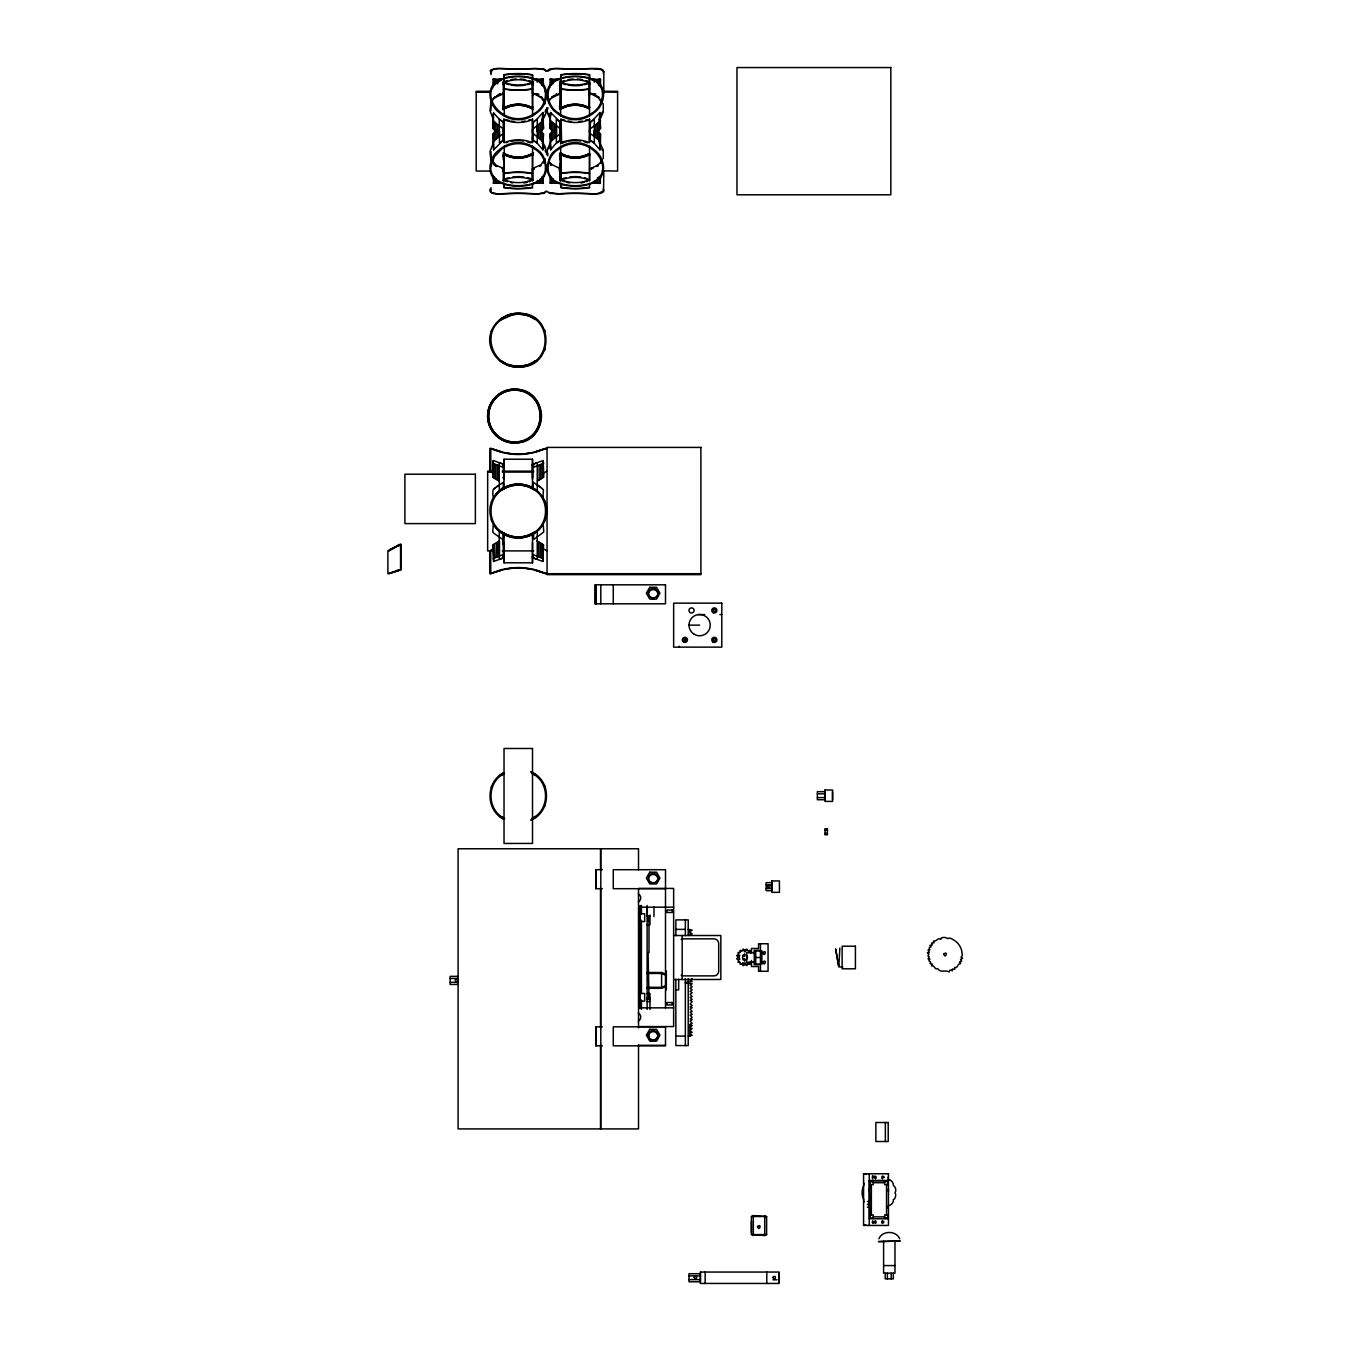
<?xml version="1.0" encoding="UTF-8"?>
<svg xmlns="http://www.w3.org/2000/svg" width="1351" height="1351" viewBox="0 0 1351 1351"><rect width="100%" height="100%" fill="white"/><g stroke="black" fill="none" stroke-linecap="round" stroke-linejoin="round"><path stroke-width="1.5" d="M503.281 154.065L503.281 159.857M503.062 133.31L504.007 132.668L504.007 119.597M504.007 81.854L503.281 108.283L503.281 82.293L503.281 85.062M504.007 136.637L504.007 139.778L500.697 142.024M502.758 130.135L503.991 131.03L504.007 122.586C491.916 115.375 493.149 103.588 493.014 128.429L496.053 131.874L496.053 123.397L493.014 120.29M504.007 74.71L504.007 108.975L504.007 74.71A29.806 9.221 0 0 1 532.48 74.71L532.581 115.916L530.875 116.726A27.695 27.121 0 0 1 505.646 116.743L503.991 115.865A28.523 27.51 0 0 1 499.448 112.707C488.488 105.327 485.296 85.755 499.448 79.945A28.523 15.688 0 0 1 503.991 78.138L505.646 77.666A27.695 13.696 0 0 1 530.875 77.666L532.514 78.138A28.523 15.688 0 0 1 537.056 79.945C551.225 85.755 548.033 105.327 537.056 112.707A28.523 27.51 0 0 1 532.514 115.865M504.007 484.908L504.007 488.809L504.007 459.222L532.497 459.222L532.581 477.882M504.007 479.385L504.007 459.222M493.081 558.723L499.498 556.004L499.498 540.873L493.081 544.808L493.655 561.459L504.007 557.743L504.007 549.519M532.497 180.494L532.497 168.588L541.075 164.721L545.213 158.607M532.497 119.597L532.497 142.75A29.806 24.115 0 0 0 504.024 142.767L503.991 131.3M532.497 96.225L532.868 93.759M504.007 187.637L504.007 183.348L504.007 187.637A29.806 9.221 0 0 0 532.48 187.637L532.497 183.516M532.514 179.396L532.497 153.389M504.007 542.663L504.007 562.81L532.497 562.81L532.497 542.663M532.497 537.141L532.497 533.223L530.875 535.165A27.695 25.23 0 0 1 505.646 535.182C488.184 528.258 484.097 502.319 499.313 490.937L499.262 462.802L504.007 464.288L504.007 465.791M532.497 479.385L532.497 464.288L537.259 462.802L537.259 490.953L533.223 488.201M533.223 488.116L533.24 482.273L542.291 488.707M543.423 175.529L543.119 183.398L542.866 177.184M537.208 143.189L542.866 149.809L543.423 133.918L540.4 130.456M560.243 173.975C557.929 168.875 561.087 167.642 560.091 169.669M560.243 122.08L560.243 128.767L550.06 120.29L550.617 112.505L560.243 122.08L560.31 140.234L557.727 142.024M560.31 85.062L560.31 82.293L560.243 108.316L561.037 81.854M560.243 155.213L560.243 154.031L560.31 159.857M560.091 133.31L561.037 132.668L561.037 119.597M561.037 136.637L561.037 139.778L555.025 144.405L550.684 149.809L550.127 133.918L553.15 130.456M561.037 74.71L561.037 108.975L561.037 74.71A29.806 9.221 0 0 1 589.509 74.71L588.952 108.637A28.776 28.776 0 0 0 561.442 108.756L559.905 109.634A27.459 25.703 0 0 1 564.65 107.219L566.339 106.611A26.648 24.267 0 0 1 585.709 107.134L587.364 107.827M589.526 119.597L589.526 142.75A29.806 24.115 0 0 0 561.053 142.767L561.037 131.3L559.449 132.466M561.037 187.637L561.037 183.348L561.037 187.637A29.806 9.221 0 0 0 589.509 187.637L589.543 183.516M589.526 180.494L589.526 153.389M589.543 96.225L589.543 93.945M558.453 182.571C542.916 177.336 546.361 156.108 558.622 149.201A27.476 26.48 0 0 1 563.215 146.448L564.87 145.739A26.648 26.108 0 0 1 584.24 145.165L585.912 145.824A27.459 26.48 0 0 1 592.126 149.336C599.996 154.943 606.177 166.426 600.655 175.613L600.148 183.398L599.895 177.184M599.895 149.809L600.452 133.918L597.429 130.456L597.429 138.917L600.452 142.041L599.895 149.809L594.237 143.189M751.426 1232.669L751.426 1221.287M503.281 171.797L503.281 168.892C499.988 168.132 506.253 169.331 503.062 169.669M503.281 467.429L503.281 464.085L503.281 472.225M504.007 83.458L503.636 84.944M504.007 557.743L504.007 556.257M532.497 465.791L532.497 464.288M560.243 177.251L560.243 180.021L560.243 154.031M560.31 171.797L560.31 168.892L560.31 180.95M561.037 83.458L561.037 84.843L559.449 85.333M503.214 169.297L503.281 180.95M533.223 168.892L534.439 168.571L532.581 169.534M590.269 93.05L591.13 93.658L590.336 93.033M590.252 169.297L592.92 168.132M504.007 107.455L502.758 108.587M532.497 123.009L534.422 121.354M562.675 107.033L561.037 107.86A28.523 26.699 0 0 0 559.449 108.789L561.037 107.455M589.543 123.009L591.468 121.354M503.991 131.047L502.876 128.902M532.514 131.3L532.581 132.719M559.449 129.899L561.037 131.047L559.905 128.902M589.543 131.3L589.61 132.719M503.991 107.658L503.062 106.053M504.007 180.865L504.007 153.372L504.007 179.396M504.024 773.751L504.007 772.654C485.364 781.334 485.364 810.6 504.007 819.28L504.024 818.166M532.497 107.455L531.922 108.637A28.776 28.776 0 0 0 504.413 108.756M532.581 155.838L532.868 154.267M532.514 773.751L531.196 771.978M559.449 106.729L561.037 107.658L560.091 106.053M561.037 168.098L559.449 169.111M589.61 155.838L589.543 154.487A29.806 29.806 0 0 1 561.053 154.47A28.523 26.699 0 0 1 559.449 153.558L562.675 155.314M503.991 478.71L502.876 477.494M507.351 181.726A29.806 24.115 0 0 1 504.024 180.46L504.007 168.588L496.357 165.413L492.017 160.448M559.449 169.449C562.523 167.642 549.198 165.987 549.046 160.448M492.017 101.899C492.338 96.276 505.088 95.026 502.876 92.645M549.063 101.899C549.367 96.276 562.117 95.026 559.905 92.645M589.61 169.534C592.498 166.849 600.351 165.582 601.837 159.756M742.864 964.158L741.817 963.601M747.171 950.58L748.285 951.036M547.847 153.102L547.83 155.855M493.014 128.429L493.588 112.505M553.083 131.874L550.06 128.429L550.482 122.029M543.423 133.918L542.866 149.809M499.448 531.264A28.523 26.699 0 0 0 503.991 534.337A29.806 29.806 0 0 0 532.48 534.32C545.568 527.886 551.039 509.901 542.95 497.556L543.423 489.788L541.954 488.386M874.452 1176.181C875.752 1180.706 873.793 1176.045 872.425 1175.961M742.864 950.091L743.118 949.044L744.215 949.821M747.171 964.648L746.917 965.678L745.803 964.918M594.66 68.563C597.699 68.394 605.704 68.377 603.255 73.444M499.144 465.926L499.144 481.057L492.727 477.139L493.301 460.539L502.927 463.984L502.927 467.294L492.727 463.224L493.284 460.573M537.056 540.89L543.423 544.808L542.866 561.459L532.497 557.743L532.497 556.257M491.004 151.667L490.97 157.172M545.618 109.904L545.213 112.133M603.796 171.053L603.559 191.724L600.857 193.345L594.812 193.784M550.482 165.261L550.617 164.147L551.563 164.991L550.6 164.113M532.497 169.128L534.169 168.639M491.004 91.598C489.619 100.042 494.871 108.148 501.424 113.011A27.459 26.48 0 0 0 507.621 116.524L509.31 117.182A26.648 26.108 0 0 0 528.68 116.608L530.318 115.899A27.476 26.48 0 0 0 534.912 113.146C547.172 106.222 550.583 85.012 535.097 79.777A27.459 15.097 0 0 0 528.883 77.767L527.211 77.446A26.648 13.172 0 0 0 507.824 77.716L506.186 78.138A27.476 15.114 0 0 0 501.593 79.709L494.483 84.589L489.889 92.543M491.004 105.023L490.97 110.495M543.423 544.808L542.882 561.425M745.617 950.26L744.401 950.26M888.333 1178.68L888.063 1177.143M603.255 158.641L603.272 150.181L599 140.791L599.895 142.21M601.837 113.619L602.242 112.167M740.247 963.263L740.078 964.327L741.395 964.04M749.788 951.476L749.957 950.412L748.64 950.699M491.257 331.535C485.009 347.393 498.029 365.581 514.528 366.881A22.123 16.144 0 0 0 521.976 366.881C553.927 365.395 553.927 314.986 521.976 313.5A22.123 16.144 0 0 0 514.528 313.5C504.278 314.682 494.719 321.69 491.257 331.535L491.916 329.864M531.196 819.956C550.887 812.069 551.816 781.587 532.53 772.654A29.806 29.806 0 0 0 530.859 771.843M549.266 147.225L548.742 148.728M547.83 71.147L552.356 68.783M545.72 191.2L545.264 192.078M602.749 191.2L598.223 193.565M744.401 964.462L745.617 964.462M544.588 350.517L545.264 348.845M544.588 521.351L545.264 519.679M491.257 787.312L491.933 785.64M544.605 806.294L545.264 804.622M543.626 116.625L544.267 115.122M601.296 115.122L600.519 116.895M490.97 101.899L489.991 110.698L493.554 120.019M740.416 962.807L739.571 961.963M749.602 951.915L750.464 952.776M493.014 145.452L493.639 144.202M550.06 145.452L550.668 144.202M491.105 189.36L491.105 191.893M878.893 1238.799C882.203 1230.356 896.355 1230.356 899.665 1238.799M745.803 949.821L746.917 949.044L747.171 950.091M744.215 964.918L743.118 965.678L742.864 964.648M493.554 142.328L489.991 151.65L490.97 160.448M541.987 121.556L545.804 113.754L546.767 107.742L547.746 113.754L550.6 120.019M550.6 142.328L547.746 148.593L546.767 154.605L545.264 147.023L541.971 140.791M542.173 119.361L542.882 118.145M599.202 119.361L599.912 118.145M493.014 84.944L493.335 78.966L502.42 79.405M550.06 86.836L550.127 79.135L557.929 79.27M545.264 161.039L543.828 163.15M541.971 121.556L542.933 112.505L536.567 119.648M495.243 487.711L493.081 489.788C491.308 507.385 498.637 486.664 505.646 486.884A27.695 25.23 0 0 1 530.875 486.867L537.056 490.785L542.866 497.421M600.655 175.613L597.041 179.649L591.941 182.655A27.476 15.114 0 0 1 587.364 184.226L585.709 184.631A26.648 13.172 0 0 1 566.339 184.918L564.735 184.597M493.081 142.041L496.121 138.917L496.121 130.456L493.081 133.918L493.655 149.809L503.281 140.234L503.281 127.585L503.281 131.841M600.519 120.29L597.497 123.397L597.497 131.874L600.519 128.429L599.962 112.505L592.65 120.459M499.313 94.671L500.9 94.114L499.11 94.756M884.213 1177.464C880.886 1173.968 884.28 1180.605 883.571 1176.282M548.945 100.21L549.705 99.197M600.857 163.15L601.617 162.154M863.965 1201.09L863.914 1202.17M743.303 955.647L743.134 954.752M491.105 187.721C486.512 192.838 495.209 194.645 498.874 193.784M540.468 131.874L543.49 128.429L542.933 112.505M738.338 960.983L738.051 962.3L739.115 962.132M495.631 494.652L497.995 492.102M492.676 99.197L495.631 96.58L493.655 98.133M550.127 142.041L560.31 133.546L560.31 140.234M533.29 122.08L533.307 128.767L543.49 120.29M490.751 550.87L490.751 573.668L501.593 570.139M490.751 573.668L492.152 573.128M494.23 488.707L503.281 482.273L503.281 488.201L499.313 490.869M887.506 1181.753L887.506 1184.607L884.652 1184.607L884.652 1181.753L888.451 1180.808L869.453 1180.808L869.453 1218.788L870.399 1214.988L873.253 1214.988L873.253 1217.842L870.399 1217.842M499.465 143.088L499.262 119.074L503.214 122.08L503.214 128.767L496.053 123.397M556.409 143.138L556.291 119.074L561.037 123.009M546.716 448.431L537.056 451.741A28.523 10.048 0 0 1 532.514 452.889L530.875 453.21A27.695 11.433 0 0 1 505.646 453.227L503.991 452.889A28.523 10.048 0 0 1 499.448 451.741L489.805 448.431L489.738 471.161L493.554 473.525M493.554 548.523L489.738 550.87L489.738 573.668L499.346 570.342A28.523 10.048 0 0 1 503.991 569.143L505.646 568.822A27.695 11.433 0 0 1 530.875 568.822L532.514 569.143A28.523 10.048 0 0 1 537.056 570.308L546.767 573.668M738.693 960.645L738.22 959.514M553.758 95.887L555.025 95.245M888.367 1205.531C890.883 1205.666 893.99 1202.441 893.349 1199.536C895.477 1199.739 896.456 1193.659 894.987 1192.916C896.557 1190.873 895.544 1186.144 893.349 1185.604C893.788 1182.868 890.934 1179.491 888.367 1179.609M496.121 138.917L503.281 133.546L503.281 140.234M590.336 122.08L590.336 128.767L597.497 123.397M535.621 120.459L537.276 119.124L537.259 143.29L533.223 140.234L533.24 133.546L543.423 142.041M593.613 119.648L594.288 119.074L594.288 143.29L590.252 140.234L590.269 133.546L597.429 138.917M501.424 319.647C482.459 331.789 491.089 363.368 512.992 365.682A22.68 17.529 0 0 0 523.732 365.648C552.339 362.456 552.137 317.654 523.513 314.699A22.68 17.529 0 0 0 512.789 314.732L501.424 319.647A27.459 25.703 0 0 1 507.621 316.235M501.441 775.423A27.459 25.703 0 0 1 504.413 773.515C486.444 781.976 486.58 810.212 504.615 818.503A27.476 25.703 0 0 1 501.609 816.629M535.097 816.511A27.459 25.703 0 0 1 532.125 818.402C550.077 809.958 549.958 781.722 531.922 773.414A27.476 25.703 0 0 1 534.928 775.288M496.121 487.002L497.759 485.735M531.922 533.561C549.941 525.269 550.077 497.033 532.108 488.572A28.776 28.776 0 0 0 504.615 488.505C486.546 496.746 486.444 525.032 504.413 533.459M870.703 1207.355C868.034 1209.787 871.108 1203.657 868.49 1205.886M551.968 97.069L553.927 95.786M534.101 121.556L535.891 120.29M591.13 121.556L592.92 120.29M537.411 481.04L543.778 477.139L543.22 460.539L543.22 464.22M532.497 129.679L532.514 131.047M589.526 129.679L589.543 131.047M551.816 97.188L552.66 96.58M492.152 69.577L491.105 72.988M544.858 192.433L539.015 193.75M390.067 549.519L400.555 543.997L400.555 569.497L387.889 573.668L387.889 550.87L390.827 549.03M543.828 473.002L546.716 471.229M539.809 166.477L540.873 165.768M597.919 165.768L596.821 166.46L597.969 165.751M888.063 1207.997L888.333 1206.477M394.154 547.847L396.231 546.767L391.689 549.198M504.413 108.739L502.876 109.634A27.459 25.703 0 0 1 507.621 107.219L509.31 106.611A26.648 24.267 0 0 1 528.68 107.134L530.318 107.827A27.476 25.703 0 0 1 533.442 109.515M502.758 155.449L503.991 154.723M532.581 153.338L532.108 153.609A28.776 28.776 0 0 1 504.615 153.693L503.062 152.832A27.476 25.703 0 0 0 506.186 154.521L507.824 155.213A26.648 24.267 0 0 0 527.211 155.737L528.883 155.129A27.459 25.703 0 0 0 533.628 152.714M559.804 155.449L561.037 153.372L561.037 180.494M589.12 153.592A28.776 28.776 0 0 1 561.644 153.693L560.091 152.832A27.476 25.703 0 0 0 563.215 154.521L564.87 155.213A26.648 24.267 0 0 0 584.24 155.737L585.912 155.129A27.459 25.703 0 0 0 589.137 153.609L589.61 153.338M532.497 106.56L532.514 107.86A29.806 29.806 0 0 0 504.024 107.877L505.646 107.033A27.695 25.23 0 0 1 530.875 107.016L532.514 107.86M504.007 155.787L502.876 156.395M589.526 106.56L589.543 107.658M559.449 155.618L561.037 154.689L559.905 156.395M393.597 548.118L391.773 549.131M496.644 542.562L496.121 557.355M542.038 177.15L543.49 176.356M600.519 176.356L599.067 177.15L599 182.909L600.452 183.094M562.675 145.621L561.037 146.482A28.523 27.51 0 0 0 556.494 149.64C543.271 157.037 551.411 176.609 537.056 182.402A28.523 15.688 0 0 1 532.514 184.209L530.875 184.682A27.695 13.696 0 0 1 505.646 184.682L503.991 184.209A28.523 15.688 0 0 1 499.448 182.402C485.296 176.609 488.488 157.037 499.448 149.64A28.523 27.51 0 0 1 503.991 146.482L505.646 145.621A27.695 27.121 0 0 1 530.875 145.604L532.514 146.482A28.523 27.51 0 0 1 537.056 149.64C550.262 157.037 542.123 176.593 556.494 182.402A28.523 15.688 0 0 0 561.037 184.209L562.675 184.682M737.46 958.163L736.599 958.788L737.73 959.514M562.675 77.666A27.695 13.696 0 0 1 587.905 77.666L589.543 78.138A28.523 15.688 0 0 1 594.085 79.945C608.254 85.755 605.062 105.327 594.085 112.707A28.523 27.51 0 0 1 589.543 115.865L587.905 116.726A27.695 27.121 0 0 1 562.675 116.743M589.543 154.487L587.905 155.314A27.695 25.23 0 0 1 562.675 155.331M751.426 1216.525L753.318 1215.579L766.608 1216.525L766.608 1234.578L764.717 1235.523L751.426 1234.578L751.426 1216.525L766.608 1216.525M497.995 95.245L496.78 95.853L498.097 95.195M398.19 545.787L399.069 545.399L397.262 545.534M396.873 546.412L401.213 544.47L401.213 569.767L388.902 573.668L399.069 570.342L397.498 570.342M543.119 460.573L533.594 463.984L533.594 467.294L543.778 463.224M504.007 82.766L504.599 82.495A28.776 23.288 0 0 1 532.091 82.597L532.497 82.766M561.037 82.766L561.628 82.495A28.776 23.288 0 0 1 589.12 82.597L589.526 82.766M532.497 179.582L531.922 179.852A28.776 23.288 0 0 1 504.413 179.751M589.526 179.582L588.952 179.852A28.776 23.288 0 0 1 561.442 179.751L561.037 179.582M397.025 546.344L398.798 545.534M597.497 177.859L598.375 177.488M492.237 573.094L501.424 570.19A27.459 9.677 0 0 1 507.621 568.906L507.824 568.872A26.648 10.994 0 0 1 528.697 568.872L530.318 569.143M666.33 985.436L661.585 987.328L647.078 987.328M646.96 988.29L661.585 988.29L666.33 986.382M492.169 69.56L495.327 68.783M531.179 83.542L530.875 83.661A27.695 18.661 0 0 1 527.43 84.674M588.225 83.542L587.905 83.661A27.695 18.661 0 0 1 584.459 84.674M737.916 957.977L737.916 956.761M499.498 556.004L503.281 554.619L503.281 557.963L499.262 559.246L499.262 531.078M493.655 561.459L493.081 544.808M690.108 931.683L692.168 930.13L688.216 929.387M690.108 934.656L692.168 933.913L690.108 932.359M692.168 978.648L690.108 980.083L692.168 981.637L685.362 982.38M690.108 1027.132L692.168 1025.578L690.108 1024.835M690.108 1030.104L692.168 1028.567L690.108 1027.807M690.108 1033.093L692.168 1032.35L690.108 1030.796M688.216 1036.082L692.168 1035.322L690.108 1033.785M503.062 544.47L503.991 543.322M557.929 94.114L556.156 94.756L556.291 93.759M499.431 94.621L500.9 94.114M503.991 179.261L505.325 178.805M538.813 94.046C535.84 95.617 542.511 96.208 535.621 94.114L537.124 94.604L535.604 94.114M595.842 94.046L592.65 94.114L599 97.356L592.65 94.114M591.13 168.689L592.65 168.233L589.543 169.044L591.214 168.639M750.903 952.59L751.967 952.421M534.912 451.893L545.77 448.38L535.097 451.842A27.459 9.677 0 0 1 528.883 453.125L528.68 453.159A26.648 10.994 0 0 1 507.824 453.176L507.706 453.142A27.459 9.677 0 0 1 501.424 451.842L490.801 448.431L492.152 448.904M562.675 77.666L561.037 78.138A28.523 15.688 0 0 0 556.494 79.945C542.325 85.755 545.517 105.327 556.494 112.707A28.523 27.51 0 0 0 561.037 115.865L562.675 116.726M534.101 79.405L543.186 78.966L543.49 84.944M559.449 93.692L561.037 93.303L559.449 92.898M602.293 170.834L617.593 171.053L617.593 91.294L603.559 91.294M532.497 92.831L541.194 97.728L545.196 103.74M589.526 92.831L598.223 97.728L601.887 102.727M493.639 183.348L493.081 175.529M537.073 80.199L543.49 79.27M594.119 80.199L600.519 79.27L600.519 86.836M499.498 182.165L493.081 183.094M556.528 182.165L550.127 183.094L550.127 175.529M561.037 75.048L561.442 74.98A28.776 8.9 0 0 1 588.935 74.947L589.526 75.048M532.497 88.778L532.108 88.845A28.776 8.9 0 0 1 504.615 88.879L504.007 88.778M589.526 88.778L589.137 88.845A28.776 8.9 0 0 1 561.644 88.879L561.037 88.778M561.037 173.57L561.442 173.502A28.776 8.9 0 0 1 588.935 173.485L589.526 173.57M527.211 453.412L530.318 452.906M509.31 568.636L506.186 569.143M542.866 183.348L534.084 182.942M599.895 183.348L592.633 183.077M502.42 182.942L493.757 183.348L493.655 177.184M559.179 182.976L556.291 183.229L556.291 181.439M496.796 68.614L490.295 70.201L491.105 74.626M737.73 955.208L736.7 955.461L737.46 956.576M591.13 79.405L600.519 79.27M502.15 182.976L500.697 183.094M534.422 79.388L537.276 79.135L537.259 82.175M591.468 79.388L594.305 79.135L594.288 82.175M863.762 1199.671C861.465 1195.348 861.617 1189.792 863.762 1185.469M698.231 614.604L704.631 614.587M562.675 193.615L561.037 193.666A28.523 1.3 0 0 0 556.494 193.818L556.494 193.818M556.409 183.229L550.127 183.094M537.158 68.529L537.056 68.529A28.523 1.3 0 0 1 532.514 68.681L530.875 68.732A27.695 3.074 0 0 1 505.646 68.732L503.991 68.681A28.523 1.3 0 0 1 499.448 68.529L499.448 68.529M594.204 68.529L594.085 68.529A28.523 1.3 0 0 1 589.543 68.681L587.905 68.732A27.695 3.074 0 0 1 562.675 68.732M499.346 193.818L499.448 193.818A28.523 1.3 0 0 1 503.991 193.666L505.646 193.615A27.695 3.074 0 0 1 530.875 193.615L532.514 193.666A28.523 1.3 0 0 1 537.056 193.818L537.158 193.818M499.38 183.229L499.262 181.439M495.513 68.614L497.506 68.597M552.542 68.614L554.535 68.597M598.037 193.733L596.044 193.75M496.813 68.58L498.722 68.563M555.751 68.563L549.705 69.002L546.834 71.096L543.828 69.002L537.63 68.563M537.782 193.784L543.828 193.345L546.716 191.251L549.705 193.345L555.92 193.784M498.097 68.546L501.424 68.546A27.459 1.25 0 0 0 507.621 68.715L509.31 68.783A26.648 2.955 0 0 0 528.68 68.732L530.318 68.681A27.476 1.25 0 0 0 534.912 68.563L544.352 69.577M555.126 68.546L558.453 68.546M538.424 193.801L535.097 193.801A27.459 1.25 0 0 0 528.883 193.632L527.211 193.565A26.648 2.955 0 0 0 507.824 193.615L506.186 193.666A27.476 1.25 0 0 0 501.593 193.784L496.813 193.767M595.453 193.801L592.126 193.801A27.459 1.25 0 0 0 585.912 193.632L584.24 193.565A26.648 2.955 0 0 0 564.87 193.615L563.215 193.666A27.476 1.25 0 0 0 558.622 193.784L548.742 192.484M490.244 91.294L476.211 91.294L476.211 171.053L490.244 171.053M476.211 92.24L490.244 92.24M603.272 91.986L617.593 92.24M491.848 471.144L487.66 471.144L487.66 550.904L491.848 550.904M502.302 471.144L533.696 471.144M487.66 472.09L491.848 472.09M502.302 472.09L533.696 472.09M502.302 550.904L533.696 550.904M547.054 573.702L700.882 573.702M651.469 588.428L654.863 588.428M719.897 614.587L721.789 614.587M688.976 625.141L699.615 625.141M817.372 793.814L824.954 793.814M817.372 797.614L824.954 797.614M825.039 829.632L827.403 829.632M825.039 830.088L827.403 830.088M825.039 833.381L827.403 833.381M825.039 833.854L827.403 833.854M602.326 869.706L595.774 869.706L595.774 888.688L602.326 888.688M766.135 884.753L771.826 884.753M638.736 888.434L673.642 888.434L673.642 1026.574L638.702 1026.574M766.135 888.553L771.826 888.553M665.503 888.688L613.27 888.688L613.27 869.706L665.503 869.706L665.503 1007.846M638.736 907.18L673.642 907.18M638.533 913.732L644.68 913.732L644.68 921.551L638.533 921.551M647.112 916.35L649.966 916.35M649.004 921.095L648.058 921.095L648.058 916.029M647.112 924.776L649.966 924.776L649.966 915.049M675.872 929.387L685.362 929.387M673.642 935.517L720.843 935.517L720.843 979.492L673.642 979.492M754.297 950.868L761.896 950.868L761.896 964.158M754.297 952.759L746.698 952.759L746.698 962.25L754.297 962.25M755.716 957.504L760.461 957.504M754.297 964.158L760.461 964.158L760.461 950.868M842.788 966.911L838.802 966.911L839.849 948.115M646.96 972.517L661.585 972.517L666.33 974.426M647.078 973.463L661.585 973.463L666.33 975.371M457.753 976.368L450.153 976.368L450.153 984.44L457.753 984.44M450.153 978.496L457.753 978.496M450.153 982.295L457.753 982.295M685.362 983.072L692.168 983.815L690.108 985.369L692.168 986.804L690.108 988.358L692.168 989.793L690.108 991.33L692.168 992.765L690.108 994.319L692.168 996.548L690.108 997.308L692.168 999.537L690.108 1000.28L692.168 1001.716L690.108 1003.945L692.168 1005.499L690.108 1006.934L692.168 1007.677L690.108 1009.231L692.168 1011.46L690.108 1012.22L692.168 1014.449L690.108 1015.192L692.168 1017.438L690.108 1018.857L692.168 1019.617L690.108 1021.17L692.168 1023.399L690.108 1024.142L690.108 1036.082M675.821 989.895L678.675 989.895L678.675 979.34M638.533 993.492L644.68 993.492L644.68 1001.091L638.533 1001.091M647.112 993.542L649.966 993.542L649.966 1009.45M647.112 998.22L649.966 998.22M647.112 999.115L649.966 999.115M647.112 1001.53L649.966 1001.53M638.702 1007.846L673.642 1007.846M602.326 1026.828L595.774 1026.828L595.774 1045.826L602.326 1045.826M665.503 1026.828L613.27 1026.828L613.27 1045.826L665.503 1045.826L665.503 1026.574M675.872 1036.082L685.362 1036.082M639.074 1045.319L665.503 1045.319M863.576 1174.255L865.94 1174.255M869.267 1180.419L888.451 1180.419M870.399 1181.753L873.253 1181.753L873.253 1184.607L870.399 1184.607L869.453 1180.808M873.253 1182.699L884.652 1182.699M867.376 1201.512L869.267 1201.512M867.376 1204.349L869.267 1204.349M867.376 1207.203L869.267 1207.203M873.253 1216.896L884.652 1216.896M887.506 1217.842L884.652 1217.842L884.652 1214.988L887.506 1214.988L888.451 1218.788L869.267 1218.788M863.576 1224.969L865.94 1224.969M751.426 1234.578L766.608 1234.578M883.588 1265.583L894.97 1265.583M689.01 1275.851L700.409 1275.851M689.01 1279.65L700.409 1279.65M772.958 1279.802L777.061 1279.802M564.65 68.715L566.339 68.783A26.648 2.955 0 0 0 585.709 68.732L587.364 68.681A27.476 1.25 0 0 0 591.941 68.563L601.381 69.577M738.22 955.208L738.693 954.093M751.967 962.3L750.903 962.132M556.376 68.529L556.494 68.529A28.523 1.3 0 0 0 561.037 68.681L562.675 68.732M594.17 183.229L594.288 181.439M537.124 183.229L537.259 180.409M594.204 193.818L594.085 193.818A28.523 1.3 0 0 0 589.543 193.666L587.905 193.615A27.695 3.074 0 0 0 562.675 193.615M863.914 1182.969L864.083 1184.202M535.823 183.094L534.354 182.976M559.111 79.388L556.291 79.135L556.291 80.233L550.06 79.27M502.082 79.388L499.313 79.135L499.262 80.233M496.78 193.733L491.713 192.484M493.014 79.27L499.431 80.199M599 182.909L594.052 182.165M543.423 183.094L537.006 182.165M542.832 79.033L542.933 85.197M527.211 568.636L528.883 568.906A27.459 9.677 0 0 1 535.097 570.19L545.77 573.668L534.912 570.139M506.186 452.906L509.31 453.412M532.497 75.048L531.922 74.947A28.776 8.9 0 0 0 504.413 74.98M532.497 173.57L531.922 173.468A28.776 8.9 0 0 0 504.413 173.502M561.037 187.299L561.628 187.401A28.776 8.9 0 0 0 589.12 187.367L589.526 187.637M504.007 187.299L504.599 187.401A28.776 8.9 0 0 0 532.091 187.367L532.497 187.637M591.13 93.692L589.543 93.303L589.526 81.854M559.365 168.639L561.037 169.027M502.336 168.639L503.991 169.027M559.804 92.932L561.037 93.219M502.758 92.932L504.007 93.303M534.219 93.692L532.497 93.303L532.497 81.854M545.264 91.513L546.615 92.543M587.364 179.244L585.827 178.805A26.648 17.968 0 0 0 566.339 178.383L564.735 178.805A27.459 17.141 0 0 0 559.905 180.443M501.593 451.893L492.169 448.92M532.868 84.944L532.497 83.458M490.818 471.229L490.751 448.38M739.115 952.59L738.051 952.421L738.338 953.738M541.971 97.356L540.873 96.58L545.264 101.308M559.449 176.998L561.037 177.707M546.716 550.82L541.971 547.949M543.423 558.723L533.24 554.619L533.223 557.963L537.208 559.213L537.259 531.078M690.243 935.399L690.108 929.387M564.65 116.524L566.339 117.182A26.648 26.108 0 0 0 585.709 116.608L587.364 115.899A27.476 26.48 0 0 0 591.941 113.146C604.201 106.222 607.612 85.012 592.126 79.777A27.459 15.097 0 0 0 585.912 77.767L584.24 77.446A26.648 13.172 0 0 0 564.87 77.716L563.215 78.138A27.476 15.114 0 0 0 558.622 79.709C543.085 84.758 546.226 106.003 558.453 113.011M559.449 93.236L561.037 93.945L561.037 96.225M739.571 952.776L740.416 951.915M750.362 961.912L749.602 962.807M503.636 93.759L504.007 96.225M589.543 107.455L587.905 107.033A27.695 25.23 0 0 0 562.675 107.016M503.991 154.487L505.646 155.314A27.695 25.23 0 0 0 530.875 155.331L532.514 154.487A29.806 29.806 0 0 1 504.024 154.47L503.636 154.267M599 85.164L600.452 85.957M541.954 85.164L543.423 85.957M493.014 176.356L494.483 177.15M493.301 473.458L494.23 473.998M559.449 106.712L561.037 107.624M591.113 140.791L589.543 139.778L589.543 136.637M591.181 140.825L592.853 142.024M535.823 142.024L532.497 139.778L532.497 136.637M537.006 484.57L540.4 487.002M494.77 165.16L496.712 166.477L494.871 165.261M559.804 130.135L561.037 131.03M741.395 950.699L740.078 950.412L740.247 951.476M748.64 964.04L749.957 964.327L749.788 963.263M601.837 69.864L602.732 71.096M537.208 490.869L539.623 493.216M493.554 164.113L494.55 164.991L493.588 164.147M538.509 492.034L542.866 497.489M741.733 951.036L742.864 950.58M748.285 963.685L747.171 964.158M545.213 70.218L545.703 71.096M743.303 959.075L743.134 959.987M600.857 99.197L601.617 100.194M548.945 162.154L549.705 163.15M600.013 144.388L599.168 142.902M542.173 142.986L542.984 144.388M550.06 116.895L550.566 117.959M493.031 116.895L493.537 117.959M603.255 188.904L603.796 190.761M543.71 145.908L544.487 147.85M544.588 329.864L545.264 331.535M544.588 500.697L545.264 502.369M544.605 785.64L545.264 787.312M491.257 519.679L491.916 521.334M548.692 113.45L549.198 114.936M602.293 150.4L601.887 148.914M545.196 150.181L545.551 151.852M603.255 103.706L603.255 112.201L599.017 121.556L599.962 112.505M542.933 120.07L543.49 128.429M550.549 140.318L550.127 133.918M600.452 127.163L600.519 128.429M493.081 133.918L493.655 149.809M547.78 107.658L547.83 109.076M532.514 818.166L532.53 819.28A29.806 29.806 0 0 1 530.859 820.074M560.243 90.601L560.243 93.489L560.243 80.84M589.543 83.458L589.543 84.843M561.037 179.396L560.243 163.775M560.243 102.473L560.243 108.367M560.31 130.507L560.31 131.841M550.684 146.009L550.684 149.809M532.497 74.71L532.514 107.658M532.497 484.908L532.497 488.809L532.497 459.222M504.007 537.141L504.007 533.223L504.007 562.81M503.281 543.71L503.281 538.745L503.281 557.963M894.97 1241.062L894.97 1273.182L883.588 1273.182L883.588 1241.062M893.315 1273.182L893.315 1278.873L885.243 1278.873L885.243 1273.182M891.17 1273.182L891.17 1278.873M887.387 1273.182L887.387 1278.873M886.543 1184.607L886.543 1214.988M885.361 1122.512L885.361 1141.511M871.361 1184.607L871.361 1214.988M870.264 1213.097L870.179 1193.929A9.491 9.491 0 0 1 870.736 1185.553M869.267 1173.783L869.267 1225.441M832.554 791.669L832.554 799.741M779.122 1273.571L779.122 1281.93M766.777 1272.051L766.777 1283.45M764.717 1215.579L764.717 1235.523M760.461 943.741L760.461 950.378L754.297 950.378L754.297 964.631L760.461 964.631L760.461 971.285M755.716 950.868L755.716 964.158M753.318 1215.579L753.318 1235.523M751.443 952.489L751.443 948.486L758.57 948.486L758.57 943.741L768.06 943.741L768.06 971.285L758.57 971.285L758.57 966.522L751.443 966.522L751.443 960.51M744.604 953.857L744.604 956.424M744.604 958.602L744.604 961.169M705.154 1272.051L705.154 1283.45M688.216 935.584L688.216 919.879L675.872 919.879L675.872 935.652M688.216 978.867L688.216 1045.573L675.872 1045.573L675.821 979.34M685.362 919.879L685.362 935.652M685.362 978.867L685.362 1045.573M682.187 935.517L682.187 979.492M679.35 646.183L679.35 647.129M666.33 970.913L666.33 989.895M661.585 972.517L661.585 988.29M653.985 907.095L653.985 916.586M649.004 916.316L649.004 952.59L648.058 952.59L649.004 998.355M648.058 993.576L648.058 998.642M647.332 907.095L647.332 915.319M647.112 905.474L647.112 1009.366M641.421 905.474L641.421 913.867M641.421 920.301L641.421 992.833M641.421 999.993L641.421 1009.366M640.864 921.804L640.864 992.867M640.526 905.542L640.526 913.833M640.526 920.352L640.526 924.27M640.526 990.553L640.526 993.694M640.526 1001.007L640.526 1008.386M640.053 905.862L640.053 922.969M640.053 991.786L640.053 1008.319M639.58 907.18L639.58 1007.846M638.516 869.841L638.516 848.766L458.09 848.766L458.09 1128.912L638.516 1128.912L638.516 1044.661M638.516 888.789L638.516 1027.807M613.27 584.814L613.27 603.813M603.796 71.586L603.796 93.27M600.807 584.814L600.807 603.813M600.807 848.766L600.807 1128.912M600.452 133.918L600.452 142.041M600.519 848.766L600.519 869.841M600.519 888.789L600.519 1027.807M600.519 1044.661L600.519 1128.912M599.067 79.456L599.067 85.248M599.067 121.877L599.067 130.186M599 132.162L599 140.453M597.497 79.692L597.497 83.627M597.429 178.737L597.429 182.672M596.061 584.814L596.061 603.813M596.061 869.706L596.061 888.688M596.061 1026.828L596.061 1045.826M595.842 124.832L595.774 137.481M595.774 584.814L595.774 603.813M594.288 93.759L594.288 94.688M594.052 130.878L594.052 136.147M589.526 74.71L589.526 115.916M589.526 118.685L589.526 141.821M589.526 146.077L589.543 180.865M561.037 118.702L561.628 143.375A28.776 23.288 0 0 1 566.559 141.72M561.037 155.787L561.037 180.865M560.648 91.294L560.648 115.916M560.648 120.847L560.648 144M560.648 146.077L560.648 171.053M556.46 126.167L556.528 136.147M554.737 124.832L554.805 137.481M553.083 79.692L553.083 83.627M553.083 123.397L553.15 138.917M553.15 178.737L553.15 182.672M551.58 132.162L551.58 140.453M551.58 177.116L551.58 182.909M551.512 79.456L551.512 85.248M551.512 121.877L551.512 130.186M550.617 112.505L550.617 116.287M550.06 120.29L550.06 128.429M542.325 463.9L542.325 478.102M542.038 79.456L542.038 85.248M542.038 121.877L542.038 130.186M541.954 132.162L541.954 140.453M541.954 177.116L541.954 182.909M541.954 543.845L541.954 558.047M540.755 464.592L540.755 479.081M540.468 79.692L540.468 83.627M540.468 123.397L540.4 138.917M540.4 178.737L540.4 182.672M540.4 542.849L540.4 557.355M539.1 465.268L539.1 480.095M538.813 124.832L538.745 137.481M538.745 541.835L538.745 556.663M537.259 93.759L537.259 94.688M537.073 126.167L537.073 131.486M532.497 118.685L532.497 141.821M532.581 146.077L532.497 180.865M532.497 535.3L532.497 562.81M504.278 91.294L504.278 115.916M504.278 120.847L504.278 141.5M504.278 146.077L504.278 171.053M504.007 118.702L504.007 141.821M499.498 130.878L499.498 136.147M499.262 93.759L499.262 94.688M497.692 79.945L497.692 83.982M497.692 124.832L497.759 137.481M497.759 541.835L497.759 556.663M497.404 465.268L497.404 480.095M496.121 178.737L496.121 182.672M496.053 79.692L496.053 83.627M495.749 464.592L495.749 479.081M494.483 79.456L494.483 85.248M494.483 121.877L494.483 130.186M494.55 132.162L494.55 140.453M494.55 177.116L494.55 182.909M494.55 543.845L494.55 558.047M494.196 463.9L494.196 478.102M493.588 79.033L493.588 85.197M492.727 463.224L492.727 477.139M503.062 81.989A27.476 17.141 0 0 0 506.186 83.12L507.824 83.576A26.648 17.968 0 0 0 527.211 83.965L528.883 83.526A27.459 17.141 0 0 0 533.628 81.904M525.64 85.045A27.695 18.661 0 0 1 510.881 85.045M509.091 84.674A27.695 18.661 0 0 1 505.646 83.661M532.48 89.115A29.806 9.221 0 0 1 504.024 89.115M650.642 883.216A4.745 4.745 0 0 1 649.375 876.343A4.745 4.745 0 0 1 656.333 875.668A4.745 4.745 0 0 1 656.4 882.659M560.091 81.989A27.476 17.141 0 0 0 563.215 83.12L564.87 83.576A26.648 17.968 0 0 0 584.24 83.965L585.912 83.526A27.459 17.141 0 0 0 589.137 82.512M564.515 68.715A27.476 1.25 0 0 1 558.318 68.546M582.669 85.045A27.695 18.661 0 0 1 567.91 85.045M566.12 84.674A27.695 18.661 0 0 1 562.675 83.661M589.509 89.115A29.806 9.221 0 0 1 561.053 89.115M649.797 597.682A4.745 4.745 0 0 1 649.848 590.927A4.745 4.745 0 0 1 656.586 591.046A4.745 4.745 0 0 1 656.4 597.784M654.391 598.898A4.745 4.745 0 0 1 651.773 598.865M649.797 1039.696A4.745 4.745 0 0 1 650.49 1032.417A4.745 4.745 0 0 1 657.515 1034.427A4.745 4.745 0 0 1 654.222 1040.962M651.925 1040.912A4.745 4.745 0 0 1 650.642 1040.354M587.482 107.827A27.459 25.703 0 0 1 589.07 108.637M561.053 107.877A29.806 29.806 0 0 1 589.509 107.877M564.515 116.524A27.476 26.48 0 0 1 558.318 113.011M562.692 81.212A29.806 24.115 0 0 1 564.38 80.621M567.91 79.709A29.806 24.115 0 0 1 573.432 79M577.147 79A29.806 24.115 0 0 1 582.669 79.709M586.182 80.621A29.806 24.115 0 0 1 587.888 81.212M589.509 119.58A29.806 24.115 0 0 1 561.053 119.58M587.347 119.597A28.776 23.288 0 0 1 585.709 120.155M582.298 121.033A28.776 23.288 0 0 1 578.768 121.556M571.591 121.539A28.776 23.288 0 0 1 568.062 120.982M564.667 120.087A28.776 23.288 0 0 1 563.029 119.513M527.211 364.753A26.648 24.267 0 0 1 507.824 364.23M535.097 360.734A27.459 25.703 0 0 1 528.883 364.145M506.186 363.537A27.476 25.703 0 0 1 501.593 360.852M530.875 364.348A27.695 25.23 0 0 1 505.646 364.348M503.991 363.503A28.523 26.699 0 0 1 499.448 360.43M537.056 360.43A28.523 26.699 0 0 1 532.514 363.503M499.448 319.951A28.523 26.699 0 0 1 503.991 316.877M505.646 316.033A27.695 25.23 0 0 1 530.875 316.033M532.514 316.877A28.523 26.699 0 0 1 537.056 319.951M509.31 315.627A26.648 24.267 0 0 1 528.68 316.151M530.318 316.86A27.476 25.703 0 0 1 534.912 319.528M502.876 180.443A27.459 17.141 0 0 1 507.621 178.822L509.31 178.383A26.648 17.968 0 0 1 528.68 178.771L530.318 179.244A27.476 17.141 0 0 1 533.442 180.358M505.646 178.687A27.695 18.661 0 0 1 509.091 177.69M512.688 177.015A27.695 18.661 0 0 1 523.816 177.015M527.43 177.69A27.695 18.661 0 0 1 530.875 178.687M504.024 173.232A29.806 9.221 0 0 1 532.48 173.232M535.097 490.481A27.459 25.703 0 0 0 528.883 487.069L527.211 486.461A26.648 24.267 0 0 0 507.824 486.985L506.186 487.677A27.476 25.703 0 0 0 501.593 490.345M499.448 490.785A28.523 26.699 0 0 1 503.991 487.711A29.806 29.806 0 0 1 532.48 487.728A28.523 26.699 0 0 1 537.056 490.785M537.056 531.264A28.523 26.699 0 0 1 532.514 534.337M501.424 531.568A27.459 25.703 0 0 0 507.621 534.979L509.31 535.587A26.648 24.267 0 0 0 528.68 535.064L530.318 534.354A27.476 25.703 0 0 0 534.912 531.686M531.906 533.544A28.776 28.776 0 0 1 504.413 533.442M681.191 939.485A4.745 4.745 0 0 1 683.555 938.844L713.953 938.844A4.745 4.745 0 0 1 718.698 943.589L718.698 971.133A4.745 4.745 0 0 1 713.953 975.878L683.555 975.878A4.745 4.745 0 0 1 681.191 975.253M505.662 81.212A29.806 24.115 0 0 1 507.351 80.621M510.881 79.709A29.806 24.115 0 0 1 516.386 79M520.118 79A29.806 24.115 0 0 1 525.623 79.709M529.153 80.621A29.806 24.115 0 0 1 530.859 81.212M532.48 119.58A29.806 24.115 0 0 1 504.024 119.58M530.318 119.597A28.776 23.288 0 0 1 528.68 120.155M525.269 121.033A28.776 23.288 0 0 1 521.739 121.556M514.562 121.539A28.776 23.288 0 0 1 511.033 120.982M509.31 120.577A28.776 23.288 0 0 1 506 119.513M888.367 1189.066A9.491 9.491 0 0 1 888.367 1191.548M875.549 1220.764A1.891 1.891 0 0 1 875.549 1223.449M872.864 1223.449A1.891 1.891 0 0 1 872.864 1220.764M882.355 1223.449A1.891 1.891 0 0 1 882.355 1220.764M882.355 1178.832A1.891 1.891 0 0 1 882.355 1176.147M875.549 1176.147A1.891 1.891 0 0 1 875.549 1178.832M872.864 1178.832A1.891 1.891 0 0 1 872.864 1176.147M506.203 142.767A28.776 23.288 0 0 1 507.841 142.193M511.252 141.315A28.776 23.288 0 0 1 523.732 141.044M527.194 141.771A28.776 23.288 0 0 1 530.504 142.834M530.859 181.135A29.806 24.115 0 0 1 529.153 181.726M527.414 182.216A29.806 24.115 0 0 1 523.816 182.959M512.705 182.959A29.806 24.115 0 0 1 510.881 182.638M587.482 179.244A27.459 17.141 0 0 1 589.07 179.767M562.675 178.687A27.695 18.661 0 0 1 566.12 177.69M569.717 177.015A27.695 18.661 0 0 1 580.846 177.015M584.459 177.69A27.695 18.661 0 0 1 586.199 178.146M561.053 173.232A29.806 9.221 0 0 1 589.509 173.232M564.515 184.58A27.476 15.114 0 0 1 558.318 182.571M562.675 184.682A27.695 13.696 0 0 0 587.905 184.682L589.543 184.209A28.523 15.688 0 0 0 594.085 182.402C608.254 176.609 605.062 157.037 594.085 149.64A28.523 27.51 0 0 0 589.543 146.482L587.905 145.621A27.695 27.121 0 0 0 562.675 145.604M568.281 141.315A28.776 23.288 0 0 1 580.761 141.044M584.223 141.771A28.776 23.288 0 0 1 587.55 142.834M587.888 181.135A29.806 24.115 0 0 1 586.182 181.726M584.443 182.216A29.806 24.115 0 0 1 580.846 182.959M569.734 182.959A29.806 24.115 0 0 1 566.137 182.216M564.38 181.726A29.806 24.115 0 0 1 562.692 181.135M746.731 955.647A2.415 2.415 0 0 1 746.225 959.463A2.415 2.415 0 0 1 742.678 957.994A2.415 2.415 0 0 1 745.009 954.937M747.187 962.621A5.691 5.691 0 0 1 742.83 962.621M739.757 959.548A5.691 5.691 0 0 1 739.757 955.191M744.266 951.712A5.691 5.691 0 0 1 745.752 951.712M504.007 819.28A28.523 26.699 0 0 1 499.465 816.207M537.073 816.207A28.523 26.699 0 0 1 532.53 819.28M499.465 775.727A28.523 26.699 0 0 1 504.007 772.654M532.53 772.654A28.523 26.699 0 0 1 537.073 775.727M638.381 1012.963A4.745 4.745 0 0 1 638.381 1021.187M638.381 893.822A4.745 4.745 0 0 1 638.381 902.046M655.539 1031.708A4.745 4.745 0 0 1 656.789 1038.868A4.745 4.745 0 0 1 649.527 1038.868A4.745 4.745 0 0 1 650.794 1031.708M502.927 533.696L502.927 539.556L494.196 533.51L492.727 532.024L493.301 524.391L497.641 529.778L502.927 533.696M700.409 1272.051L700.409 1283.45L779.122 1283.45L779.122 1272.051L700.409 1272.051M771.826 880.953L771.826 892.352L779.426 892.352L779.426 880.953L771.826 880.953M824.954 790.014L824.954 801.413L832.554 801.413L832.554 790.014L824.954 790.014M940.617 939.114C936.834 937.594 937.391 941.681 933.389 941.039C936.311 944.974 930.045 941.123 932.021 944.146C933.558 946.308 927.326 943.893 931.109 946.882C928.948 947.794 928.627 947.591 929.927 949.854C924.776 949.517 932.511 952.658 927.411 952.776C931.042 954.245 926.516 955.36 928.424 956.474C931.329 956.711 925.266 959.784 929.927 959.092C927.073 962.098 931.227 960.679 930.569 962.587C928.137 965.306 934.892 962.3 931.464 965.796C935.331 965.256 934.335 970.238 937.678 968.566C940.482 973.328 945.413 969.528 949.128 971.943C950.023 969.359 950.31 969.782 952.371 970.829C951.273 966.218 956.001 972.146 954.65 967.434C958.67 968.38 956.643 963.77 960.662 963.584C956.694 960.612 963.787 962.486 961 960.189C958.855 958.636 965.526 958.99 961.017 957.319C963.685 955.258 961.338 953.181 961.844 951.188C960.781 946.933 958.416 942.897 954.617 940.566C952.641 939.671 950.428 937.003 947.743 938.641C946.578 937.172 941.09 936.665 940.617 939.114M488.657 414.47C487.559 427.676 498.097 440.443 511.303 441.828A20.147 15.57 0 0 0 518.075 441.794C547.358 439.463 547.172 392.381 517.872 390.304A20.147 15.57 0 0 0 511.083 390.321C499.127 391.739 489.197 402.429 488.657 414.47M487.711 414.301C486.512 427.997 497.404 441.253 511.066 442.756A19.741 14.405 0 0 0 518.092 442.756C548.455 440.46 548.455 391.655 518.092 389.375A19.741 14.405 0 0 0 511.066 389.375C498.654 390.777 488.319 401.821 487.711 414.301M490.818 166.511C489.906 173.603 495.006 180.088 501.424 182.571A27.459 15.097 0 0 0 507.621 184.58L509.31 184.901A26.648 13.172 0 0 0 528.68 184.631L530.318 184.226A27.476 15.114 0 0 0 534.912 182.655C550.465 177.572 547.324 156.361 535.097 149.336A27.459 26.48 0 0 0 528.883 145.824L527.211 145.165A26.648 26.108 0 0 0 507.824 145.739L506.186 146.448A27.476 26.48 0 0 0 501.593 149.201L494.483 156.598L490.818 166.511M455.338 980.015C457.195 985.808 459.847 975.912 455.338 980.015M683.437 639.462C685.295 645.271 687.946 635.375 683.437 639.462M712.872 610.027C714.73 615.836 717.381 605.94 712.872 610.027M712.872 639.462C714.73 645.271 717.381 635.375 712.872 639.462M694.194 1277.354C696.052 1283.163 698.703 1273.267 694.194 1277.354M767.52 886.256C769.378 892.065 772.029 882.169 767.52 886.256M762.791 952.607C764.649 958.399 767.317 948.503 762.791 952.607M762.791 962.098C764.649 967.907 767.317 958.011 762.791 962.098M757.556 1226.59C759.414 1232.382 762.065 1222.486 757.556 1226.59M772.907 1277.354C774.765 1283.163 777.416 1273.267 772.907 1277.354M873.286 1221.861C874.435 1225.475 876.123 1219.362 873.286 1221.861M882.304 1221.861C883.47 1225.492 885.125 1219.311 882.304 1221.861M943.775 954.076C945.632 959.885 948.284 949.973 943.775 954.076M649.763 587.297L646.369 593.173L649.763 599.05L656.552 599.05L659.947 593.173L656.552 587.297L649.763 587.297M649.763 872.189L646.369 878.066L649.763 883.942L656.552 883.942L659.947 878.066L656.552 872.189L649.763 872.189M649.763 1029.31L646.369 1035.187L649.763 1041.081L656.552 1041.081L659.947 1035.187L656.552 1029.31L649.763 1029.31M543.22 524.391L538.88 529.778L533.594 533.696L533.594 539.556L543.778 532.024L543.22 524.391M388.953 550.82L391.165 549.519L389.054 550.786M835.678 949.162L838.616 965.999L835.678 949.162M890.816 67.55L736.97 67.55L736.97 194.797L890.816 194.797L890.816 67.55M700.882 447.401L547.054 447.401L547.054 574.648L700.882 574.648L700.882 447.401M475.366 474.218L404.895 474.218L404.895 523.597L475.366 523.597L475.366 474.218M665.503 584.814L594.828 584.814L594.828 603.813L665.503 603.813L665.503 584.814M721.789 603.154L673.642 603.154L673.642 647.129L721.789 647.129L721.789 603.154M532.514 748.488L504.024 748.488L504.024 843.446L532.514 843.446L532.514 748.488M824.954 791.669L817.372 791.669L817.372 799.741L824.954 799.741L824.954 791.669M827.403 828.67L825.039 828.67L825.039 834.8L827.403 834.8L827.403 828.67M771.826 882.625L766.135 882.625L766.135 890.697L771.826 890.697L771.826 882.625M672.207 910.034L666.972 910.034L666.972 912.499L672.207 912.499L672.207 910.034M855.419 946.207L842.129 946.207L842.129 968.802L855.419 968.802L855.419 946.207M672.207 1002.526L666.972 1002.526L666.972 1004.992L672.207 1004.992L672.207 1002.526M888.215 1122.512L875.87 1122.512L875.87 1141.511L888.215 1141.511L888.215 1122.512M888.451 1173.783L863.576 1173.783L863.576 1225.441L888.451 1225.441L888.451 1173.783M900.019 1241.029L878.538 1241.586L900.019 1241.029M700.409 1273.723L689.01 1273.723L689.01 1281.795L700.409 1281.795L700.409 1273.723M650.794 882.169A4.745 4.745 0 0 0 657.903 878.066A4.745 4.745 0 0 0 650.794 873.945A4.745 4.745 0 0 0 650.794 882.169M650.794 597.294A4.745 4.745 0 0 0 657.903 593.173A4.745 4.745 0 0 0 650.794 589.07A4.745 4.745 0 0 0 650.794 597.294M650.794 1039.307A4.745 4.745 0 0 0 657.903 1035.187A4.745 4.745 0 0 0 650.794 1031.083A4.745 4.745 0 0 0 650.794 1039.307M694.296 634.345A10.639 10.639 0 0 0 710.254 625.141A10.639 10.639 0 0 0 694.296 615.938A10.639 10.639 0 0 0 694.296 634.345M690.26 612.645A2.567 2.567 0 0 0 694.11 610.416A2.567 2.567 0 0 0 690.26 608.203A2.567 2.567 0 0 0 690.26 612.645M713.058 612.645A2.567 2.567 0 0 0 716.908 610.416A2.567 2.567 0 0 0 713.058 608.203A2.567 2.567 0 0 0 713.058 612.645M713.058 642.08A2.567 2.567 0 0 0 716.908 639.867A2.567 2.567 0 0 0 713.058 637.638A2.567 2.567 0 0 0 713.058 642.08M683.623 642.08A2.567 2.567 0 0 0 687.456 639.867A2.567 2.567 0 0 0 683.623 637.638A2.567 2.567 0 0 0 683.623 642.08M501.12 439.379A26.919 26.919 0 0 0 541.498 416.057A26.919 26.919 0 0 0 501.12 392.736A26.919 26.919 0 0 0 501.12 439.379M500.242 437.707A25.973 25.973 0 0 0 540.501 417.662A25.973 25.973 0 0 0 502.994 392.803A25.973 25.973 0 0 0 500.242 437.707"/></g></svg>
